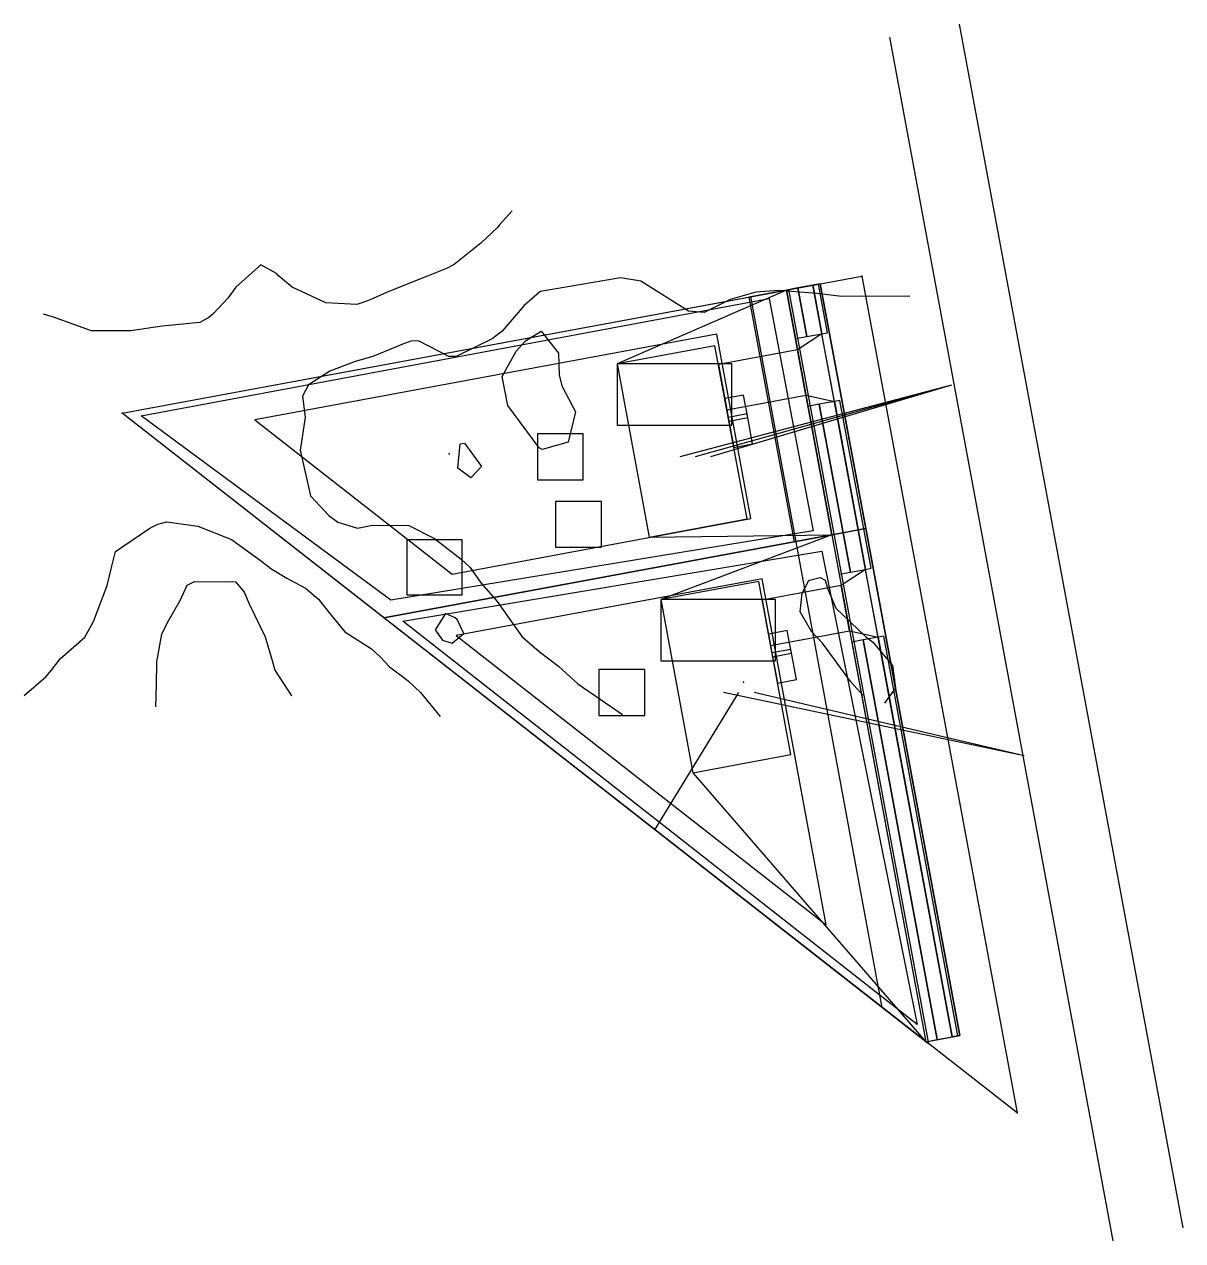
# Model space of a CAD drawing. Header units: feet. Extents: x 1340229 to 1340532, y 439978 to 440296.
import ezdxf

# ---------------------------------------------------------------- set-up
doc = ezdxf.new("R2010")
doc.units = ezdxf.units.FT
for name, color, linetype in [('A-BLDG-OTLN', 3, 'CONTINUOUS'), ('C-DRNG-AREA', 150, 'CONTINUOUS'), ('C-LOD', 30, 'CONTINUOUS'), ('C-MISC', 7, 'CONTINUOUS'), ('C-PROP', 6, 'CONTINUOUS'), ('C-PVMT', 8, 'CONTINUOUS'), ('C-SWM', 92, 'CONTINUOUS'), ('C-TOPO-MAJR', 32, 'CONTINUOUS'), ('C-TOPO-SPOT', 7, 'CONTINUOUS'), ('C-UTIL', 4, 'CONTINUOUS'), ('L-PLNT-TREE', 90, 'CONTINUOUS'), ('V-PROP-ESMT', 5, 'CONTINUOUS'), ('V-PROP-LINE', 7, 'CONTINUOUS')]:
    doc.layers.add(name, color=color, linetype=linetype)

msp = doc.modelspace()

# ---------------------------------------------------------------- linework, layer by layer
at = {"layer": 'A-BLDG-OTLN'}
for points in [[(1340417.86, 440166.57), (1340409.47, 440211.79), (1340383.9, 440207.05), (1340392.29, 440161.82), (1340417.86, 440166.57)], [(1340429.28, 440105.03), (1340420.89, 440150.26), (1340395.32, 440145.52), (1340403.71, 440100.29), (1340429.28, 440105.03)]]:
    msp.add_lwpolyline(points, close=True, dxfattribs=at)
at = {"layer": 'C-DRNG-AREA'}
for points in [[(1340254.71, 440194.16), (1340428.12, 440226.35), (1340439.98, 440162.44), (1340323.02, 440140.73), (1340254.71, 440194.16)], [(1340439.98, 440162.44), (1340464.55, 440030.05), (1340323.03, 440140.72), (1340439.98, 440162.44)]]:
    msp.add_lwpolyline(points, close=True, dxfattribs=at)
at = {"layer": 'C-LOD'}
for points in [[(1340383.9, 440207.05), (1340392.29, 440161.82), (1340439.98, 440162.44), (1340446.87, 440163.72), (1340448.83, 440164.08), (1340436.97, 440227.99), (1340431.07, 440226.89), (1340428.12, 440226.35), (1340383.9, 440207.05)], [(1340395.32, 440145.52), (1340403.71, 440100.29), (1340464.55, 440030.05), (1340473.4, 440031.69), (1340448.83, 440164.08), (1340442.93, 440162.99), (1340439.98, 440162.44), (1340395.32, 440145.52)]]:
    msp.add_lwpolyline(points, close=True, dxfattribs=at)
at = {"layer": 'C-MISC'}
for points in [[(1340473.28, 440295.75), (1340531.6, 439981.47)], [(1340455.06, 440292.37), (1340513.38, 439978.08)]]:
    msp.add_lwpolyline(points, dxfattribs=at)
for points in [[(1340431.07, 440226.89), (1340433.43, 440214.21), (1340437.36, 440214.94), (1340435.01, 440227.62), (1340431.07, 440226.89)], [(1340436.71, 440196.51), (1340444.85, 440152.67), (1340448.78, 440153.4), (1340440.65, 440197.24), (1340436.71, 440196.51)], [(1340448.13, 440134.98), (1340467.5, 440030.6), (1340471.43, 440031.33), (1340452.06, 440135.71), (1340448.13, 440134.98)]]:
    msp.add_lwpolyline(points, close=True, dxfattribs=at)
at = {"layer": 'C-PROP'}
for points in [[(1340259.67, 440193.54), (1340423.63, 440224.16), (1340435.09, 440163.47), (1340324.87, 440145.37), (1340259.67, 440193.54)], [(1340340.85, 440152.17), (1340418.86, 440166.65), (1340409.92, 440214.83), (1340289.35, 440192.45), (1340340.85, 440152.17)], [(1340383.9, 440191.05), (1340413.9, 440191.05), (1340413.9, 440207.05), (1340383.9, 440207.05), (1340383.9, 440191.05)], [(1340437.41, 440158.15), (1340462.29, 440034.51), (1340327.95, 440139.84), (1340437.41, 440158.15)], [(1340341.93, 440136.1), (1340438.55, 440060.54), (1340421.78, 440150.92), (1340341.93, 440136.1)], [(1340395.32, 440129.52), (1340425.32, 440129.52), (1340425.32, 440145.52), (1340395.32, 440145.52), (1340395.32, 440129.52)]]:
    msp.add_lwpolyline(points, close=True, dxfattribs=at)
at = {"layer": 'C-PVMT'}
for points in [[(1340446.87, 440163.72), (1340435.01, 440227.62), (1340436.97, 440227.99), (1340448.83, 440164.08), (1340446.87, 440163.72)], [(1340435.01, 440227.62), (1340437.36, 440214.94), (1340438.84, 440215.21), (1340436.48, 440227.9), (1340435.01, 440227.62)], [(1340428.12, 440226.35), (1340430.48, 440213.66), (1340433.43, 440214.21), (1340431.07, 440226.89), (1340428.12, 440226.35)], [(1340431.03, 440210.71), (1340433.22, 440198.91), (1340440.65, 440197.24), (1340437.36, 440214.94), (1340431.03, 440210.71)], [(1340433.22, 440198.91), (1340431.03, 440210.71), (1340410.38, 440206.88), (1340412.57, 440195.08), (1340433.22, 440198.91)], [(1340413.12, 440192.13), (1340418.03, 440193.04), (1340416.94, 440198.94), (1340412.02, 440198.03), (1340413.12, 440192.13)], [(1340433.76, 440195.96), (1340441.9, 440152.13), (1340444.85, 440152.67), (1340436.71, 440196.51), (1340433.76, 440195.96)], [(1340440.65, 440197.24), (1340448.78, 440153.4), (1340450.25, 440153.68), (1340442.12, 440197.51), (1340440.65, 440197.24)], [(1340419.31, 440186.16), (1340417.85, 440194.03), (1340412.93, 440193.11), (1340414.39, 440185.25), (1340419.31, 440186.16)], [(1340471.43, 440031.33), (1340446.87, 440163.72), (1340448.83, 440164.08), (1340473.4, 440031.69), (1340471.43, 440031.33)], [(1340442.45, 440149.18), (1340444.63, 440137.38), (1340452.06, 440135.71), (1340448.78, 440153.4), (1340442.45, 440149.18)], [(1340444.63, 440137.38), (1340442.45, 440149.18), (1340421.8, 440145.35), (1340423.99, 440133.55), (1340444.63, 440137.38)], [(1340424.53, 440130.6), (1340429.45, 440131.51), (1340428.36, 440137.41), (1340423.44, 440136.5), (1340424.53, 440130.6)], [(1340452.06, 440135.71), (1340471.43, 440031.33), (1340472.91, 440031.6), (1340453.54, 440135.98), (1340452.06, 440135.71)], [(1340430.73, 440124.63), (1340429.27, 440132.49), (1340424.35, 440131.58), (1340425.81, 440123.71), (1340430.73, 440124.63)], [(1340445.18, 440134.43), (1340464.55, 440030.05), (1340467.5, 440030.6), (1340448.13, 440134.98), (1340445.18, 440134.43)]]:
    msp.add_lwpolyline(points, close=True, dxfattribs=at)
at = {"layer": 'C-SWM'}
msp.add_lwpolyline([(1340329.02, 440146.73), (1340343.44, 440146.73), (1340343.44, 440161.15), (1340329.02, 440161.15), (1340329.02, 440146.73)], close=True, dxfattribs=at)
at = {"layer": 'C-TOPO-MAJR'}
for points in [[(1340356.53, 440247.04), (1340353.16, 440243.27), (1340352.67, 440242.68), (1340348.3, 440238.59), (1340341.37, 440233.04), (1340339.38, 440231.94), (1340338.94, 440231.77)], [(1340334.14, 440229.85), (1340324.34, 440225.94), (1340319.78, 440224.01), (1340319.01, 440223.61), (1340315.94, 440222.55), (1340307.87, 440223.04), (1340299.06, 440227.11), (1340295.57, 440230.01), (1340294.95, 440230.68), (1340290.91, 440232.97), (1340284.36, 440227.07), (1340282.36, 440224.35), (1340278.53, 440220.22), (1340277.33, 440219.18), (1340274.93, 440217.92), (1340265.13, 440216.9), (1340256.91, 440215.74), (1340253.23, 440215.71)], [(1340338.94, 440231.77), (1340334.14, 440229.85)], [(1340460.4, 440224.63), (1340459.91, 440224.77), (1340442.63, 440224.71), (1340436.09, 440225.42), (1340426.15, 440226.25), (1340420.18, 440225.82), (1340413.43, 440223.91), (1340406.68, 440220.51), (1340402.59, 440220.84), (1340390.13, 440228.71), (1340384.79, 440229.57), (1340367.51, 440226.56), (1340366.48, 440226.44), (1340363.95, 440225.95), (1340363.66, 440225.79), (1340359.67, 440222.29), (1340353.91, 440215.65), (1340351.3, 440213.57), (1340341.9, 440208.96), (1340339.94, 440209.02), (1340332.03, 440213.08), (1340330.04, 440213.03), (1340327.7, 440212.17), (1340326.1, 440211.4), (1340320.11, 440209), (1340315.54, 440207.69), (1340308.94, 440205.21), (1340303.35, 440201.59), (1340301.79, 440198.64), (1340301.86, 440198.04), (1340302.5, 440193.05), (1340301.19, 440184.54), (1340303.87, 440172.59), (1340308.66, 440167.49), (1340311.01, 440165.7), (1340316.1, 440164.19), (1340320.05, 440164.94), (1340329.5, 440164.84), (1340336.25, 440161.48), (1340343.17, 440156.08), (1340345.58, 440153.9), (1340348.13, 440150.18), (1340348.53, 440149.68), (1340352.64, 440145.04), (1340359.13, 440135.77), (1340363.59, 440131.98), (1340368.6, 440128.1), (1340373.63, 440123.54), (1340385.31, 440115.48)], [(1340242.04, 440217.35), (1340236.74, 440219.29), (1340234.16, 440220.03)], [(1340253.23, 440215.71), (1340246.65, 440215.67), (1340242.04, 440217.35)], [(1340368.63, 440209.86), (1340368.75, 440204.21), (1340369.51, 440201.3), (1340373.1, 440194.53), (1340371.12, 440186.59), (1340364.34, 440184.75), (1340363.58, 440185.15), (1340355.35, 440196.19), (1340353.89, 440203.74), (1340357.54, 440210.36), (1340359.96, 440213.12), (1340364.12, 440215.63), (1340368.63, 440209.86)], [(1340345.69, 440177.29), (1340342.3, 440179.82), (1340342.94, 440186.2), (1340344.06, 440186.34), (1340348.5, 440180.23), (1340345.69, 440177.29)], [(1340229.14, 440120.47), (1340234.73, 440125.32), (1340236.2, 440127.04), (1340238.52, 440130.07), (1340244.94, 440135.73), (1340247.21, 440139.77), (1340250.77, 440149.15), (1340252.01, 440154.28), (1340252.95, 440158.09), (1340261.95, 440164.16), (1340264.02, 440165.23), (1340266.34, 440165.86), (1340274.46, 440164.66), (1340283.26, 440161.2), (1340291.09, 440155.59), (1340293.51, 440153.61), (1340297.69, 440151.07), (1340302.59, 440148.49), (1340305.93, 440145.66), (1340308.44, 440142.41), (1340312.8, 440137.13), (1340319.77, 440132.63), (1340322.13, 440130.46), (1340324.51, 440127.97), (1340328.9, 440124.65), (1340329.43, 440124.25), (1340332.55, 440121.29), (1340337.73, 440114.94)], [(1340263.48, 440117.47), (1340263.65, 440123.24), (1340263.78, 440129.22), (1340265.07, 440136.44), (1340266.56, 440139.51), (1340269.81, 440145.31), (1340271.64, 440149.27), (1340273.56, 440150.25), (1340281.92, 440150.15), (1340283.45, 440150.28)], [(1340283.45, 440150.28), (1340284.31, 440150.12), (1340286.4, 440147.75), (1340286.59, 440147.32)], [(1340448.07, 440120.55), (1340444.95, 440124.07), (1340437.52, 440134.11), (1340434.69, 440137.2), (1340431.75, 440142.31), (1340432.28, 440147.19), (1340434.02, 440150.47), (1340434.18, 440150.62), (1340436.95, 440151.24)], [(1340436.95, 440151.24), (1340438.27, 440150.6), (1340438.95, 440148.27), (1340441, 440143.24), (1340448.78, 440135.83), (1340450.68, 440134.41), (1340455.82, 440128.34), (1340456.64, 440122.43), (1340453.74, 440118.49)], [(1340286.59, 440147.32), (1340287.87, 440144.38), (1340292.03, 440135.77), (1340293.81, 440129.58), (1340294.52, 440127.09), (1340298.94, 440120.37)], [(1340342.17, 440140.28), (1340341.66, 440140.78), (1340339.11, 440141.91), (1340336.4, 440137.58), (1340338.33, 440134.88), (1340340.85, 440134.12), (1340343.94, 440136.7), (1340342.17, 440140.28)]]:
    msp.add_lwpolyline(points, dxfattribs=at)
at = {"layer": 'C-TOPO-SPOT'}
for p in [(1340447.79, 440230), (1340254.71, 440194.16), (1340340.11, 440183.57), (1340416.89, 440123.91), (1340488.34, 440011.45)]:
    msp.add_point(p, dxfattribs=at)
at = {"layer": 'C-UTIL'}
for points in [[(1340471.2, 440201.53), (1340400.28, 440182.76)], [(1340471.2, 440201.53), (1340404.28, 440182.76)], [(1340471.2, 440201.53), (1340408.28, 440182.76)], [(1340393.79, 440085.39), (1340415.7, 440121.23)], [(1340490.17, 440104.74), (1340411.7, 440121.23)], [(1340490.17, 440104.74), (1340419.7, 440121.23)]]:
    msp.add_lwpolyline(points, dxfattribs=at)
at = {"layer": 'L-PLNT-TREE'}
for points in [[(1340363.1, 440176.76), (1340375.1, 440176.76), (1340375.1, 440188.76), (1340363.1, 440188.76), (1340363.1, 440176.76)], [(1340367.82, 440159.17), (1340379.82, 440159.17), (1340379.82, 440171.17), (1340367.82, 440171.17), (1340367.82, 440159.17)], [(1340379.15, 440115.23), (1340391.15, 440115.23), (1340391.15, 440127.23), (1340379.15, 440127.23), (1340379.15, 440115.23)]]:
    msp.add_lwpolyline(points, close=True, dxfattribs=at)
at = {"layer": 'V-PROP-ESMT'}
for points in [[(1340439.98, 440162.44), (1340428.12, 440226.35), (1340418.29, 440224.52), (1340430.15, 440160.61), (1340439.98, 440162.44)], [(1340418.87, 440224.63), (1340428.68, 440226.5), (1340465.25, 440029.48), (1340453.15, 440038.95), (1340418.87, 440224.63)]]:
    msp.add_lwpolyline(points, close=True, dxfattribs=at)
at = {"layer": 'V-PROP-LINE'}
for points in [[(1340254.71, 440194.16), (1340447.79, 440230), (1340488.34, 440011.45), (1340254.71, 440194.16)], [(1340254.71, 440194.16), (1340428.12, 440226.35), (1340439.98, 440162.44), (1340323.02, 440140.73), (1340254.71, 440194.16)], [(1340439.98, 440162.44), (1340464.55, 440030.05), (1340323.03, 440140.72), (1340439.98, 440162.44)]]:
    msp.add_lwpolyline(points, close=True, dxfattribs=at)

doc.saveas('drawing.dxf')
